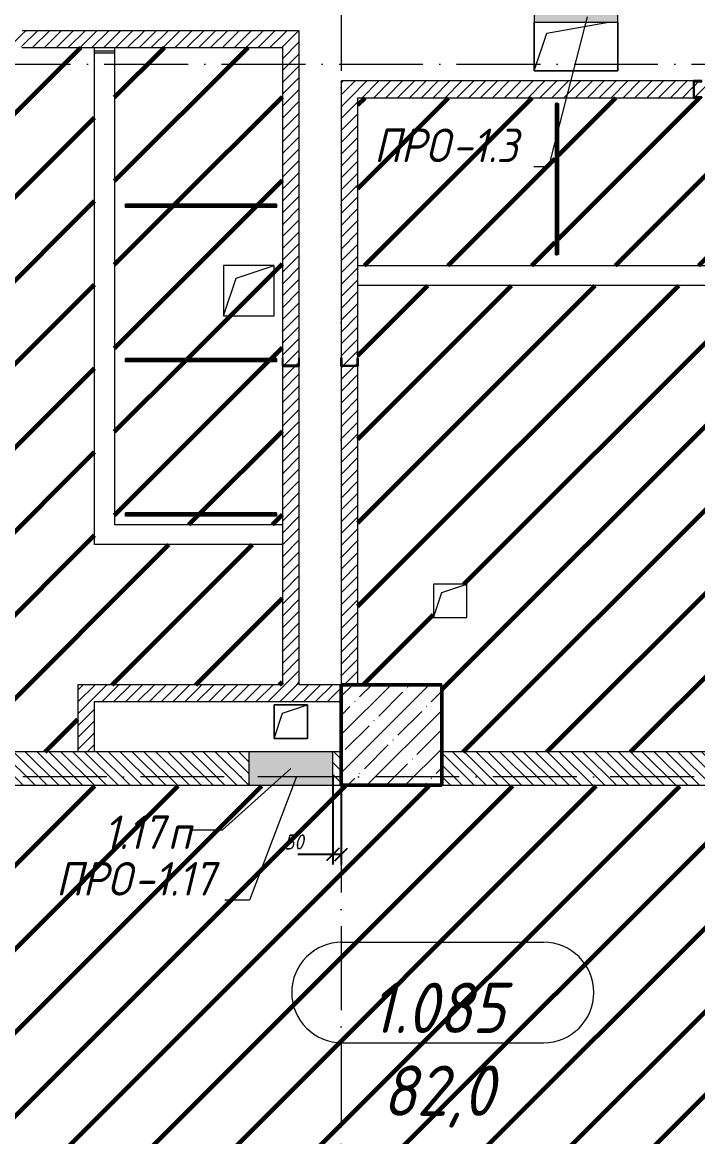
# Model space of a CAD drawing. Header units: millimetres. Extents: x -606178 to 312196, y -19338 to 632709.
# Drawn here: x -385481 to -381456, y 527430 to 534075 of the extents above; entities that cross this region are included whole.
import ezdxf

# ---------------------------------------------------------------- set-up
doc = ezdxf.new("R2010")
doc.units = ezdxf.units.MM
doc.linetypes.add('50_200_ШТРИХ_1Т_ш5_п1_п1_', pattern=[700, 500, -100, 0, -100])
for name, color, linetype, lineweight in [('6.4.1) Окр пт с инж. ПТ2.16', 3, 'Continuous', 60), ('A-____-____-DIMS', 7, 'Continuous', 9), ('A-FLOR-____-OTLN', 7, 'Continuous', 9), ('A-GENM-____-IDEN', 7, 'Continuous', 9), ('A-GENM-____-MCUT', 7, 'Continuous', 25), ('A-GENM-____-OTLN', 7, 'Continuous', 9), ('A-GENM-____-OTLN-1', 7, 'Continuous', 25), ('A-GLAZ-____-IDEN', 7, 'Continuous', 9), ('A-GLAZ-____-OTLN', 7, 'Continuous', 9), ('A-WALL-____-MCUT', 7, 'Continuous', 13), ('A-WALL-____-OTLN', 7, 'Continuous', 9), ('A-WALL-____-PATT-1', 7, 'Continuous', 9), ('A-WALL-FNSH-MCUT-1', 7, 'Continuous', 9), ('S-COLS-____-MCUT', 7, 'Continuous', 50), ('S-COLS-____-OTLN', 7, 'Continuous', 9), ('S-GRID-____-OTLN-1', 7, '50_200_ШТРИХ_1Т_ш5_п1_п1_', 9)]:
    doc.layers.add(name, color=color, linetype=linetype, lineweight=lineweight)
doc.layers.add('A-AREA-IDEN-1', color=7, linetype='Continuous', lineweight=9, true_color=0x000000)
doc.styles.add('ISOCPEUR_I', font='isocpeui.ttf', dxfattribs={"width": 0.9, "height": 2.5})
doc.styles.add('ISOCPEUR_I_11', font='isocpeui.ttf', dxfattribs={"width": 0.9, "height": 200})
doc.styles.add('ISOCPEUR_I_7', font='isocpeui.ttf', dxfattribs={"width": 0.9, "height": 90})
doc.dimstyles.new('ISO-1_8_0_9К_СРЕДНИЙ_Кладочные_1', dxfattribs={"dimscale": 304.8, "dimtxt": 89.638306, "dimasz": 0.246063, "dimexe": 0.19685, "dimexo": 0, "dimgap": 0, "dimtad": 1, "dimdec": 3, "dimrnd": 0.001, "dimdsep": 46, "dimtxsty": 'ISOCPEUR_I_7', "dimblk1": 'OBLIQUE', "dimblk2": 'OBLIQUE', "dimsah": 1, "dimcen": 0.09, "dimdle": 0.19685, "dimazin": 0, "dimtfac": 1, "dimtdec": 4, "dimtix": 1, "dimtmove": 0, "dimatfit": 3, "dimfxl": 1, "dimtvp": 1, "dimtolj": 1, "dimtzin": 0, "dimarcsym": 2})
pattern_1 = [(135, (-425830.77, 451794.26), (-35.35534, -35.35534), [])]
pattern_2 = [(45, (-425830.77, 451794.26), (-35.35534, 35.35534), [])]

# ---------------------------------------------------------------- blocks, each defined once
blk = doc.blocks.new('BSC_Колонна _Прямоугольная - 600х600-V88-АР1_План отверстий 1 этажа в осях 1-64_Ю-ЯЯ')
at = {"layer": 'S-COLS-____-OTLN'}
h = blk.add_hatch(dxfattribs=at)
h.set_pattern_fill('FP_98', color=256, style=0, pattern_type=2)
h.set_pattern_definition([(45, (-42550, -78031.04), (-114.04925, 114.04925), []), (45, (-42435.95, -78031.04), (-114.04925, 114.04925), [201.613, -40.323, 3.353, -36.97])])
h.paths.add_polyline_path([(-300, -300), (300, -300), (300, 300), (-300, 300), (-300, 181.1)], flags=0)
at = {"layer": 'S-COLS-____-MCUT'}
for p, q in [((300, 300), (-300, 300)), ((-300, 300), (-300, -300)), ((300, -300), (300, 300)), ((-300, -300), (300, -300))]:
    blk.add_line(p, q, dxfattribs=at)
blk = doc.blocks.new('154_Фахверк_СКБ_Швеллер - Тип_100_4830-28143655-АР1_План отверстий 1 этажа в осях 1-64_Ю-ЯЯ')
at = {"layer": 'A-GENM-____-MCUT'}
for p, q in [((175, 50), (125, 50)), ((125, 50), (125, -50)), ((128, 47), (175, 47)), ((128, -47), (128, 47)), ((175, 47), (175, 50)), ((125, -50), (175, -50)), ((175, -47), (128, -47)), ((175, -50), (175, -47))]:
    blk.add_line(p, q, dxfattribs=at)
blk = doc.blocks.new('154_Фахверк_СКБ_Швеллер - Тип_100_4420-28145345-АР1_План отверстий 1 этажа в осях 1-64_Ю-ЯЯ')
at = {"layer": 'A-GENM-____-MCUT'}
for p, q in [((125, 50), (175, 50)), ((125, -50), (125, 50)), ((128, 47), (128, -47)), ((175, 47), (128, 47)), ((175, 50), (175, 47)), ((175, -50), (125, -50)), ((128, -47), (175, -47)), ((175, -47), (175, -50))]:
    blk.add_line(p, q, dxfattribs=at)
blk = doc.blocks.new('131_Панель боковая - 900х1500-29281255-АР1_План отверстий 1 этажа в осях 1-64_Ю-ЯЯ')
at = {"layer": 'A-GENM-____-MCUT'}
for p, q in [((450, 5), (-450, 5)), ((-450, 5), (-450, -5)), ((450, -5), (450, 5)), ((-450, -5), (450, -5))]:
    blk.add_line(p, q, dxfattribs=at)
at = {"layer": 'A-GENM-____-OTLN'}
for p, q in [((-450, 10), (450, 10)), ((-450, 5), (-450, 10)), ((450, 10), (450, 5)), ((-450, -10), (-450, -5)), ((-450, -10), (450, -10)), ((450, -5), (450, -10))]:
    blk.add_line(p, q, dxfattribs=at)
blk = doc.blocks.new('AR_Отверстие Ниша - Лючок-32403245-АР1_План отверстий 1 этажа в осях 1-64_Ю-ЯЯ')
at = {"layer": 'A-GLAZ-____-OTLN'}
blk.add_hatch(color=256, dxfattribs=at).paths.add_polyline_path([(250, -100), (250, 100), (-250, 100), (-250, -100)], flags=0)
for p, q in [((250, 100), (-250, 100)), ((-250, 100), (-250, -100)), ((250, -100), (250, 100)), ((-250, -100), (250, -100))]:
    blk.add_line(p, q, dxfattribs=at)
blk = doc.blocks.new('AR_Отверстие Ниша - Лючок-32401620-АР1_План отверстий 1 этажа в осях 1-64_Ю-ЯЯ')
at = {"layer": 'A-GLAZ-____-OTLN'}
blk.add_hatch(color=256, dxfattribs=at).paths.add_polyline_path([(250, -50), (250, 50), (-250, 50), (-250, -50), (27.8, -50)], flags=0)
for p, q in [((250, 50), (-250, 50)), ((-250, 50), (-250, -50)), ((250, -50), (250, 50)), ((-250, -50), (250, -50))]:
    blk.add_line(p, q, dxfattribs=at)
blk = doc.blocks.new('AR_Отверстие прямоугольное _в плите_ - AR_Отверстие прямоугольное _в плите_-30458127-АР1_План отверстий 1 этажа в осях 1-64_Ю-ЯЯ')
at = {"layer": 'A-GENM-____-OTLN'}
for p, q in [((100, 100), (-100, 100)), ((-100, 100), (-100, -100)), ((-50, 50), (100, 100)), ((100, -100), (100, 100)), ((-100, -100), (-50, 50)), ((-100, -100), (100, -100))]:
    blk.add_line(p, q, dxfattribs=at)
blk = doc.blocks.new('AR_Отверстие прямоугольное _в плите_ - AR_Отверстие прямоугольное _в плите_-30459597-АР1_План отверстий 1 этажа в осях 1-64_Ю-ЯЯ')
at = {"layer": 'A-GENM-____-OTLN'}
for p, q in [((100, 100), (-100, 100)), ((-100, 100), (-100, -100)), ((-50, 50), (100, 100)), ((100, -100), (100, 100)), ((-100, -100), (-50, 50)), ((-100, -100), (100, -100))]:
    blk.add_line(p, q, dxfattribs=at)
blk = doc.blocks.new('AR_Отверстие прямоугольное _в плите_ - AR_Отверстие прямоугольное _в плите_-30459689-АР1_План отверстий 1 этажа в осях 1-64_Ю-ЯЯ')
at = {"layer": 'A-GENM-____-OTLN'}
for p, q in [((150, 150), (-150, 150)), ((-150, 150), (-150, -150)), ((-75, 75), (150, 150)), ((150, -150), (150, 150)), ((-150, -150), (-75, 75)), ((-150, -150), (150, -150))]:
    blk.add_line(p, q, dxfattribs=at)
blk = doc.blocks.new('AR_Отверстие прямоугольное _в плите_ - AR_Отверстие прямоугольное _в плите_-30459267-АР1_План отверстий 1 этажа в осях 1-64_Ю-ЯЯ')
at = {"layer": 'A-GENM-____-OTLN'}
for p, q in [((-250, 140), (-250, -150)), ((-175, 75), (193.3, 140)), ((250, -150), (250, 140)), ((-250, -150), (-175, 75)), ((-250, -150), (250, -150))]:
    blk.add_line(p, q, dxfattribs=at)
blk = doc.blocks.new('_Oblique')
at = {"color": 0, "linetype": 'ByBlock', "lineweight": -2}
blk.add_line((-0.5, -0.5), (0.5, 0.5), dxfattribs=at)
blk = doc.blocks.new('*D4422')
at = {"layer": 'A-____-____-DIMS', "color": 0, "lineweight": -2, "transparency": 16777216}
for p, q in [((-383630.8, 529574), (-383630.8, 529052.3)), ((-383580.8, 529525.3), (-383580.8, 529052.3)), ((-383630.8, 529112.3), (-383838.8, 529112.3)), ((-383580.8, 529112.3), (-383690.8, 529112.3))]:
    blk.add_line(p, q, dxfattribs=at)
at = {"layer": 'Defpoints', "color": 0, "transparency": 16777216}
for p in [(-383630.8, 529574), (-383580.8, 529525.3), (-383580.8, 529112.3)]:
    blk.add_point(p, dxfattribs=at)
at = {"layer": 'A-____-____-DIMS', "color": 0, "lineweight": -2, "transparency": 16777216, "xscale": 75, "yscale": 75, "zscale": 75, "rotation": 180}
blk.add_blockref('_Oblique', (-383630.8, 529112.3), dxfattribs=at)
at = {"layer": 'A-____-____-DIMS', "color": 0, "lineweight": -2, "transparency": 16777216, "xscale": 75, "yscale": 75, "zscale": 75}
blk.add_blockref('_Oblique', (-383580.8, 529112.3), dxfattribs=at)
at = {"layer": 'A-____-____-DIMS', "color": 0, "transparency": 16777216, "insert": (-383918.6, 529232.3), "char_height": 90, "width": 273.052, "attachment_point": 1, "line_spacing_factor": 1.149209, "style": 'ISOCPEUR_I_7'}
blk.add_mtext('\\A1;50', dxfattribs=at)
blk = doc.blocks.new('AAR_СКБ_Марка_помещения_1_5 ммп - Номер _ Площадь-27962135-АИ_План этажа_Стены_1')
at = {"layer": 'A-AREA-IDEN-1'}
for p, q in [((-2.987, 3), (3.013, 3)), ((-2.987, 0), (3.013, 0))]:
    blk.add_line(p, q, dxfattribs=at)
for centre, start, end in [((-2.987, 1.5), 90, 270), ((3.013, 1.5), 270, 90)]:
    blk.add_arc(centre, 1.5, start, end, dxfattribs=at)

msp = doc.modelspace()

# ---------------------------------------------------------------- hatches: boundary and pattern name
at = {"layer": '6.4.1) Окр пт с инж. ПТ2.16'}
h = msp.add_hatch(dxfattribs=at)
h.set_pattern_fill('ANSI31', color=256, scale=111)
h.paths.add_polyline_path([(-383930.7712, 530960.3011), (-385050.7712, 530960.3011), (-385050.7712, 533925.3011), (-385480.7712, 533925.3011), (-385530.7712, 533925.3011), (-387080.7712, 533925.3011), (-387080.7712, 532695.3011), (-387080.7712, 532345.3011), (-387080.7712, 531625.3011), (-387080.7712, 531575.3011), (-387080.7712, 530425.3011), (-387080.7712, 530379.3011), (-387080.7712, 530125.3011), (-386580.7712, 530125.3011), (-386580.7712, 529725.3011), (-385150.7712, 529725.3011), (-385150.7712, 530125.3011), (-383930.7712, 530125.3011)])
h.paths.add_polyline_path([(-386430.7712, 533385.3011), (-386630.7712, 533385.3011), (-386630.7712, 533585.3011), (-386430.7712, 533585.3011)], flags=16)
h.paths.add_polyline_path([(-384865.7712, 532050.3011), (-384865.7712, 532065.3011), (-384865.7712, 532070.3011), (-383965.7712, 532070.3011), (-383965.7712, 532055.3011), (-383965.7712, 532050.3011)], flags=16)
h.paths.add_polyline_path([(-383965.7712, 531150.3011), (-383965.7712, 531135.3011), (-383965.7712, 531130.3011), (-384865.7712, 531130.3011), (-384865.7712, 531145.3011), (-384865.7712, 531150.3011)], flags=16)
h.paths.add_polyline_path([(-384280.7712, 532325.3011), (-384280.7712, 532625.3011), (-383980.7712, 532625.3011), (-383980.7712, 532325.3011)], flags=16)
h.paths.add_polyline_path([(-384865.7712, 532970.3011), (-384865.7712, 532985.3011), (-384865.7712, 532990.3011), (-383965.7712, 532990.3011), (-383965.7712, 532975.3011), (-383965.7712, 532970.3011)], flags=16)
h = msp.add_hatch(dxfattribs=at)
h.set_pattern_fill('ANSI31', color=256, scale=111)
h.paths.add_polyline_path([(-383930.7712, 532025.3011), (-383930.7712, 532075.3011), (-383930.7712, 533925.3011), (-384930.7712, 533925.3011), (-384930.7712, 531080.3011), (-383930.7712, 531080.3011)], flags=17)
h.paths.add_polyline_path([(-384865.7712, 532050.3011), (-384865.7712, 532065.3011), (-384865.7712, 532070.3011), (-383965.7712, 532070.3011), (-383965.7712, 532055.3011), (-383965.7712, 532050.3011)], flags=16)
h.paths.add_polyline_path([(-383965.7712, 531150.3011), (-383965.7712, 531135.3011), (-383965.7712, 531130.3011), (-384865.7712, 531130.3011), (-384865.7712, 531145.3011), (-384865.7712, 531150.3011)], flags=16)
h.paths.add_polyline_path([(-384280.7712, 532325.3011), (-384280.7712, 532625.3011), (-383980.7712, 532625.3011), (-383980.7712, 532325.3011)], flags=16)
h.paths.add_polyline_path([(-384865.7712, 532970.3011), (-384865.7712, 532985.3011), (-384865.7712, 532990.3011), (-383965.7712, 532990.3011), (-383965.7712, 532975.3011), (-383965.7712, 532970.3011)], flags=16)
h = msp.add_hatch(dxfattribs=at)
h.set_pattern_fill('ANSI31', color=256, scale=111)
h.paths.add_polyline_path([(-391355.7712, 533624.9536), (-391380.7712, 533624.9536), (-391380.7712, 533618.9536), (-391455.7712, 533618.9536), (-393330.7712, 533624.6861), (-393330.7712, 533618.9536), (-393418.2712, 533618.9536), (-393418.2712, 526515.3011), (-386255.7712, 526515.3011), (-386255.7712, 526520.9536), (-386180.7712, 526520.9536), (-385030.7712, 526520.0692), (-385030.7712, 526520.9536), (-384955.7712, 526520.9536), (-382505.7712, 526518.6926), (-382505.7712, 526521.3011), (-382430.7712, 526521.3011), (-381280.7712, 526519.3845), (-381280.7712, 526521.3011), (-381205.7712, 526521.3011), (-378830.7712, 526515.3011), (-378830.7712, 525915.3011), (-378830.7712, 521330.3011), (-378824.7712, 521330.3011), (-378824.7712, 521255.3011), (-378829.119, 520255.3011), (-378824.7712, 520255.3011), (-378824.7712, 520180.3011), (-378830.7712, 519875.3011), (-375930.7712, 519875.3011), (-375930.7712, 521575.3011), (-376280.7712, 521575.3011), (-376280.7712, 522175.3011), (-375930.7712, 522175.3011), (-375930.7712, 527025.3011), (-376280.7712, 527025.3011), (-376280.7712, 527625.3011), (-375930.7712, 527625.3011), (-375930.7712, 529525.3011), (-376405.7712, 529525.3011), (-376405.7712, 529519.3011), (-376480.7712, 529519.3011), (-377630.7712, 529519.765), (-377630.7712, 529519.3011), (-377705.7712, 529519.3011), (-391355.7712, 529525.3011)])
h = msp.add_hatch(dxfattribs=at)
h.set_pattern_fill('ANSI31', color=256, scale=111)
h.paths.add_polyline_path([(-379930.7712, 533625.3011), (-381430.7712, 533625.3011), (-381480.7712, 533625.3011), (-383480.7712, 533625.3011), (-383480.7712, 532625.3011), (-379930.7712, 532625.3011), (-379930.7712, 532695.3011)])
h.paths.add_polyline_path([(-381105.7712, 532690.3011), (-381110.7712, 532690.3011), (-381120.7712, 532690.3011), (-381125.7712, 532690.3011), (-381125.7712, 533590.3011), (-381120.7712, 533590.3011), (-381110.7712, 533590.3011), (-381105.7712, 533590.3011)], flags=16)
h.paths.add_polyline_path([(-381130.7712, 533285.3011), (-381430.7712, 533285.3011), (-381430.7712, 533585.3011), (-381130.7712, 533585.3011)], flags=16)
h.paths.add_polyline_path([(-382285.7712, 532690.3011), (-382290.7712, 532690.3011), (-382300.7712, 532690.3011), (-382305.7712, 532690.3011), (-382305.7712, 533590.3011), (-382300.7712, 533590.3011), (-382290.7712, 533590.3011), (-382285.7712, 533590.3011)], flags=16)
h = msp.add_hatch(dxfattribs=at)
h.set_pattern_fill('ANSI31', color=256, scale=111)
h.paths.add_polyline_path([(-379930.7712, 531575.3011), (-379930.7712, 531625.3011), (-379930.7712, 532345.3011), (-379930.7712, 532505.3011), (-383480.7712, 532505.3011), (-383480.7712, 532075.3011), (-383480.7712, 532025.3011), (-383480.7712, 530125.3011), (-382980.7712, 530125.3011), (-382980.7712, 529725.3011), (-379930.7712, 529725.3011), (-379930.7712, 530125.3011), (-379930.7712, 530379.3011), (-379930.7712, 530425.3011)])
h.paths.add_polyline_path([(-382830.7712, 530525.3011), (-383030.7712, 530525.3011), (-383030.7712, 530725.3011), (-382830.7712, 530725.3011)], flags=16)
at = {"layer": 'A-WALL-____-PATT-1'}
h = msp.add_hatch(dxfattribs=at)
h.set_pattern_fill('FP_5', color=256, style=0, pattern_type=2)
h.set_pattern_definition(pattern_2)
h.paths.add_polyline_path([(-387080.7712, 533925.3011), (-385530.7712, 533925.3011), (-385530.7712, 533928.3011), (-385483.7712, 533928.3011), (-385483.7712, 534022.3011), (-385530.7712, 534022.3011), (-385530.7712, 534025.3011), (-387080.7712, 534025.3011)], flags=0)
h.paths.add_polyline_path([(-383930.7712, 533925.3011), (-383930.7712, 534025.3011), (-385480.7712, 534025.3011), (-385480.7712, 533925.3011), (-385193.6646, 533925.3011)], flags=0)
h = msp.add_hatch(dxfattribs=at)
h.set_pattern_fill('FP_5', color=256, style=0, pattern_type=2)
h.set_pattern_definition(pattern_2)
h.paths.add_polyline_path([(-383930.7712, 530125.3011), (-383830.7712, 530125.3011), (-383830.7712, 532025.3011), (-383930.7712, 532025.3011), (-383930.7712, 531620.9086)], flags=0)
h.paths.add_polyline_path([(-383833.7712, 532028.3011), (-383833.7712, 532075.3011), (-383830.7712, 532075.3011), (-383830.7712, 534025.3011), (-383930.7712, 534025.3011), (-383930.7712, 532075.3011), (-383927.7712, 532075.3011), (-383927.7712, 532028.3011), (-383880.8501, 532028.3011)], flags=0)
h = msp.add_hatch(dxfattribs=at)
h.set_pattern_fill('FP_5', color=256, style=0, pattern_type=2)
h.set_pattern_definition(pattern_2)
h.paths.add_polyline_path([(-379930.7712, 533625.3011), (-379930.7712, 533725.3011), (-381430.7712, 533725.3011), (-381430.7712, 533722.3011), (-381477.7712, 533722.3011), (-381477.7712, 533628.3011), (-381430.7712, 533628.3011), (-381430.7712, 533625.3011), (-380774.9129, 533625.3011)], flags=0)
h.paths.add_polyline_path([(-381658.6632, 533625.3011), (-381480.7712, 533625.3011), (-381480.7712, 533725.3011), (-383580.7712, 533725.3011), (-383580.7712, 533625.3011), (-383426.1639, 533625.3011)], flags=0)
h = msp.add_hatch(dxfattribs=at)
h.set_pattern_fill('FP_5', color=256, style=0, pattern_type=2)
h.set_pattern_definition(pattern_2)
h.paths.add_polyline_path([(-383580.7712, 530125.3011), (-383480.7712, 530125.3011), (-383480.7712, 532025.3011), (-383580.7712, 532025.3011), (-383580.7712, 531620.9086)], flags=0)
h.paths.add_polyline_path([(-383483.7712, 532028.3011), (-383483.7712, 532075.3011), (-383480.7712, 532075.3011), (-383480.7712, 533625.3011), (-383580.7712, 533625.3011), (-383580.7712, 532075.3011), (-383577.7712, 532075.3011), (-383577.7712, 532028.3011)], flags=0)
h = msp.add_hatch(dxfattribs=at)
h.set_pattern_fill('FP_5', color=256, style=0, pattern_type=2)
h.set_pattern_definition(pattern_2)
h.paths.add_polyline_path([(-385150.7712, 530025.3011), (-383580.7712, 530025.3011), (-383580.7712, 530125.3011), (-385150.7712, 530125.3011)], flags=0)
h = msp.add_hatch(dxfattribs=at)
h.set_pattern_fill('FP_5', color=256, style=0, pattern_type=2)
h.set_pattern_definition(pattern_2)
h.paths.add_polyline_path([(-385050.7712, 529725.3011), (-385050.7712, 530025.3011), (-385150.7712, 530025.3011), (-385150.7712, 529725.3011)], flags=0)
h = msp.add_hatch(dxfattribs=at)
h.set_pattern_fill('FP_6', color=256, style=0, pattern_type=2)
h.set_pattern_definition(pattern_1)
h.paths.add_polyline_path([(-383580.7712, 529525.3011), (-383580.7712, 529725.3011), (-383630.7712, 529725.3011), (-383630.7712, 529525.3011)], flags=0)
h.paths.add_polyline_path([(-384130.7712, 529525.3011), (-384130.7712, 529725.3011), (-386580.7712, 529725.3011), (-386580.7712, 529525.3011), (-385193.6646, 529525.3011)], flags=0)
h = msp.add_hatch(dxfattribs=at)
h.set_pattern_fill('FP_6', color=256, style=0, pattern_type=2)
h.set_pattern_definition(pattern_1)
h.paths.add_polyline_path([(-379930.7712, 529525.3011), (-379930.7712, 529725.3011), (-382980.7712, 529725.3011), (-382980.7712, 529525.3011)], flags=0)

# ---------------------------------------------------------------- linework, layer by layer
at = {"layer": 'A-FLOR-____-OTLN'}
for p, q in [((-382430.7712, 533785.3011), (-382430.7712, 534075.3011)), ((-381930.7712, 534075.3011), (-381930.7712, 533785.3011)), ((-381930.7712, 533785.3011), (-382430.7712, 533785.3011)), ((-383980.7712, 530005.3011), (-383780.7712, 530005.3011)), ((-383980.7712, 529805.3011), (-383980.7712, 530005.3011)), ((-383780.7712, 530005.3011), (-383780.7712, 529805.3011)), ((-383780.7712, 529805.3011), (-383980.7712, 529805.3011))]:
    msp.add_line(p, q, dxfattribs=at)
at = {"layer": 'A-GENM-____-IDEN'}
for p, q in [((-382114.7291, 534108.7845), (-382345.675, 533214.1356)), ((-382345.675, 533214.1356), (-382431.4841, 533214.1356)), ((-383847.7356, 529572.7632), (-384126.3407, 528840.2681)), ((-384126.3407, 528840.2681), (-384273.5124, 528840.2681))]:
    msp.add_line(p, q, dxfattribs=at)
at = {"layer": 'A-GLAZ-____-IDEN'}
for p, q in [((-383880.7712, 529625.3011), (-384290.1477, 529257.8316)), ((-384290.1477, 529257.8316), (-384470.4971, 529257.8316))]:
    msp.add_line(p, q, dxfattribs=at)
at = {"layer": 'A-WALL-____-MCUT'}
for p, q in [((-384130.7712, 529725.3011), (-386580.7712, 529725.3011)), ((-383580.7712, 529725.3011), (-383630.7712, 529725.3011)), ((-379930.7712, 529725.3011), (-382980.7712, 529725.3011)), ((-386580.7712, 529525.3011), (-384130.7712, 529525.3011)), ((-383630.7712, 529525.3011), (-383580.7712, 529525.3011)), ((-382980.7712, 529525.3011), (-379930.7712, 529525.3011))]:
    msp.add_line(p, q, dxfattribs=at)
at = {"layer": 'A-WALL-____-OTLN'}
for p, q in [((-385050.7712, 530960.3011), (-385050.7712, 533925.3011)), ((-384930.7712, 533925.3011), (-384930.7712, 531080.3011)), ((-385050.7712, 533905.3011), (-384930.7712, 533905.3011)), ((-384930.7712, 533890.3011), (-385050.7712, 533890.3011)), ((-383480.7712, 532625.3011), (-379930.7712, 532625.3011)), ((-379930.7712, 532505.3011), (-383480.7712, 532505.3011)), ((-384930.7712, 531080.3011), (-383930.7712, 531080.3011)), ((-383930.7712, 530960.3011), (-385050.7712, 530960.3011))]:
    msp.add_line(p, q, dxfattribs=at)
at = {"layer": 'A-WALL-FNSH-MCUT-1'}
for p, q in [((-383830.7712, 534025.3011), (-385480.7712, 534025.3011)), ((-383830.7712, 532075.3011), (-383830.7712, 534025.3011)), ((-385480.7712, 533925.3011), (-383930.7712, 533925.3011)), ((-383930.7712, 533925.3011), (-383930.7712, 532075.3011)), ((-381480.7712, 533725.3011), (-383580.7712, 533725.3011)), ((-383580.7712, 533725.3011), (-383580.7712, 532075.3011)), ((-383480.7712, 533625.3011), (-381480.7712, 533625.3011)), ((-383480.7712, 532075.3011), (-383480.7712, 533625.3011)), ((-383930.7712, 532025.3011), (-383930.7712, 530125.3011)), ((-383830.7712, 530125.3011), (-383830.7712, 532025.3011)), ((-383580.7712, 532025.3011), (-383580.7712, 530125.3011)), ((-383480.7712, 530125.3011), (-383480.7712, 532025.3011)), ((-383930.7712, 530125.3011), (-385150.7712, 530125.3011)), ((-385150.7712, 530125.3011), (-385150.7712, 529725.3011)), ((-383580.7712, 530125.3011), (-383830.7712, 530125.3011)), ((-385050.7712, 530025.3011), (-383580.7712, 530025.3011)), ((-385050.7712, 529725.3011), (-385050.7712, 530025.3011))]:
    msp.add_line(p, q, dxfattribs=at)
at = {"layer": 'S-GRID-____-OTLN-1'}
for p, q in [((-383580.7712, 542687.1106), (-383580.7712, 518469.7429)), ((-430499.5414, 533825.3011), (-321756.3646, 533825.3011)), ((-378676.1734, 529575.3011), (-430499.5414, 529575.3011))]:
    msp.add_line(p, q, dxfattribs=at)

# ---------------------------------------------------------------- block references
at = {"layer": 'A-AREA-IDEN-1', "xscale": 199.9999999999999, "yscale": 199.9999999999999, "zscale": 199.9999999999999}
msp.add_blockref('AAR_СКБ_Марка_помещения_1_5 ммп - Номер _ Площадь-27962135-АИ_План этажа_Стены_1', (-382977.8333, 527989.7238), dxfattribs=at)
at = {"layer": 'A-GENM-____-OTLN'}
for name, p in [('AR_Отверстие прямоугольное _в плите_ - AR_Отверстие прямоугольное _в плите_-30459267-АР1_План отверстий 1 этажа в осях 1-64_Ю-ЯЯ', (-382180.7712, 533935.3011)), ('AR_Отверстие прямоугольное _в плите_ - AR_Отверстие прямоугольное _в плите_-30459689-АР1_План отверстий 1 этажа в осях 1-64_Ю-ЯЯ', (-384130.7712, 532475.3011)), ('AR_Отверстие прямоугольное _в плите_ - AR_Отверстие прямоугольное _в плите_-30459597-АР1_План отверстий 1 этажа в осях 1-64_Ю-ЯЯ', (-382930.7712, 530625.3011)), ('AR_Отверстие прямоугольное _в плите_ - AR_Отверстие прямоугольное _в плите_-30458127-АР1_План отверстий 1 этажа в осях 1-64_Ю-ЯЯ', (-383880.7712, 529905.3011))]:
    msp.add_blockref(name, p, dxfattribs=at)
for p, rotation in [((-382295.7712, 533140.3011), 270.0000000000003), ((-384415.7712, 532980.3011), 180), ((-384415.7712, 532060.3011), 180), ((-384415.7712, 531140.3011), 180)]:
    msp.add_blockref('131_Панель боковая - 900х1500-29281255-АР1_План отверстий 1 этажа в осях 1-64_Ю-ЯЯ', p, dxfattribs=dict(at, rotation=rotation))
at = {"layer": 'A-GENM-____-OTLN-1'}
msp.add_blockref('154_Фахверк_СКБ_Швеллер - Тип_100_4830-28143655-АР1_План отверстий 1 этажа в осях 1-64_Ю-ЯЯ', (-381605.7712, 533675.3011), dxfattribs=at)
at = {"layer": 'A-GENM-____-OTLN-1', "rotation": 89.99999999999993}
for name, p in [('154_Фахверк_СКБ_Швеллер - Тип_100_4830-28143655-АР1_План отверстий 1 этажа в осях 1-64_Ю-ЯЯ', (-383880.7712, 531900.3011)), ('154_Фахверк_СКБ_Швеллер - Тип_100_4420-28145345-АР1_План отверстий 1 этажа в осях 1-64_Ю-ЯЯ', (-383530.7712, 531900.3011))]:
    msp.add_blockref(name, p, dxfattribs=at)
at = {"layer": 'A-GLAZ-____-OTLN', "rotation": 180}
msp.add_blockref('AR_Отверстие Ниша - Лючок-32401620-АР1_План отверстий 1 этажа в осях 1-64_Ю-ЯЯ', (-382180.7712, 534125.3011), dxfattribs=at)
at = {"layer": 'A-GLAZ-____-OTLN'}
msp.add_blockref('AR_Отверстие Ниша - Лючок-32403245-АР1_План отверстий 1 этажа в осях 1-64_Ю-ЯЯ', (-383880.7712, 529625.3011), dxfattribs=at)
at = {"layer": 'S-COLS-____-OTLN'}
msp.add_blockref('BSC_Колонна _Прямоугольная - 600х600-V88-АР1_План отверстий 1 этажа в осях 1-64_Ю-ЯЯ', (-383280.7712, 529825.3011), dxfattribs=at)

# ---------------------------------------------------------------- texts
at = {"layer": 'A-AREA-IDEN-1', "char_height": 300, "attachment_point": 8, "line_spacing_factor": 1.139951, "style": 'ISOCPEUR_I'}
for s, insert, width in [('\\pxqc,t8.46667,16.93333,25.4,33.86667,42.33333,50.8,59.26667,67.73333,76.2,84.66667,93.13333,101.6,110.06667,118.53333,127,135.46667,143.93333,152.4,160.86667,169.33333,177.8,186.26667,194.73333,203.2,211.66667,220.13333,228.6,237.06667,245.53333,254,262.46667,270.93333;{1.085}', (-383003.2624, 528048.0536), 900), ('\\pxqc,t8.46667,16.93333,25.4,33.86667,42.33333,50.8,59.26667,67.73333,76.2,84.66667,93.13333,101.6,110.06667,118.53333,127,135.46667,143.93333,152.4,160.86667,169.33333,177.8,186.26667,194.73333,203.2,211.66667,220.13333,228.6,237.06667,245.53333,254,262.46667,270.93333;{82,0}', (-383002.2624, 527484.1056), 754)]:
    msp.add_mtext(s, dxfattribs=dict(at, insert=insert, width=width))
at = {"layer": 'A-GENM-____-IDEN', "char_height": 200, "attachment_point": 1, "style": 'ISOCPEUR_I_11'}
for s, insert, width in [('ПРО', (-383384.3408, 533441.2517), 562.784625), ('-1.3', (-382919.997, 533441.2517), 505.063125), ('ПРО', (-385280.1378, 529067.3842), 562.784625), ('-1.17', (-384815.7941, 529067.3842), 620.506125)]:
    msp.add_mtext(s, dxfattribs=dict(at, insert=insert, width=width))
at = {"layer": 'A-GLAZ-____-IDEN', "char_height": 200, "attachment_point": 1, "style": 'ISOCPEUR_I_11'}
for s, insert, width in [('1.17', (-384994.8557, 529345.4462), 461.772), ('\\fISOCPEUR|b0|i1|c204|p34|;\\W.9;п', (-384613.8557, 529345.4462), 158.734125)]:
    msp.add_mtext(s, dxfattribs=dict(at, insert=insert, width=width))

# ---------------------------------------------------------------- dimensions: what is measured, and where the dimension line sits
at = {"layer": 'A-____-____-DIMS'}
dim = msp.add_linear_dim(base=(-383580.7712, 529112.2823), p1=(-383630.7712, 529573.9511), p2=(-383580.7712, 529525.3011), dimstyle='ISO-1_8_0_9К_СРЕДНИЙ_Кладочные_1', override={"dimpost": '<>', "dimfxl": 69.762581}, dxfattribs=at)
dim.commit()
dim.dimension.update_dxf_attribs({"geometry": '*D4422', "text_midpoint": (-383782.1187, 529112.2823), "dimtype": 160})

doc.saveas('drawing.dxf')
